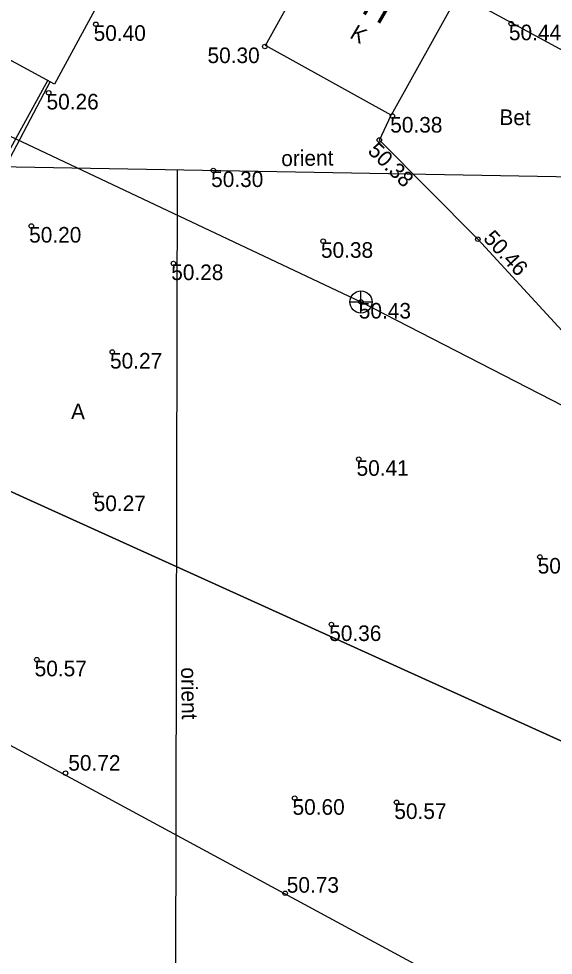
# Model space of a CAD drawing. Extents: x 629325 to 630628, y 6456695 to 6457706.
# Drawn here: x 629983.22 to 630007.21, y 6457254.81 to 6457296.82 of the extents above; entities that cross this region are included whole.
import ezdxf

# ---------------------------------------------------------------- set-up
doc = ezdxf.new("R2010")
doc.units = 0
for name, color, linetype in [('DTRASS', 7, 'Continuous'), ('HOONE', 7, 'Continuous'), ('HOONEDET', 7, 'Continuous'), ('KORGUS-EH2000', 7, 'Continuous'), ('MPKAABEL', 7, 'Continuous'), ('PIIR', 7, 'Continuous'), ('SKKAEV', 7, 'Continuous'), ('SKTRASS', 7, 'Continuous'), ('TEE', 7, 'Continuous'), ('VTRASS', 7, 'Continuous')]:
    doc.layers.add(name, color=color, linetype=linetype)

msp = doc.modelspace()

# ---------------------------------------------------------------- linework, layer by layer
at = {"layer": 'DTRASS'}
for p, q in [((630064.468, 6457288.706), (629924.51, 6457291.22)), ((629990.182, 6457203.124), (629990.342, 6457290.037))]:
    msp.add_line(p, q, dxfattribs=at)
at = {"layer": 'HOONE'}
for points in [[(629980.372, 6457320.164), (629998.911, 6457310.104), (630002.804, 6457317.279), (630011.072, 6457312.793), (630007.179, 6457305.618), (630014.449, 6457301.673), (630010.066, 6457294.083), (630002.96, 6457297.939), (629999.939, 6457292.49), (629994.29, 6457295.621), (629997.291, 6457301.016), (629990.65, 6457304.62), (629984.828, 6457293.895), (629970.428, 6457301.708)], [(629973.626, 6457269.206), (630021.534, 6457243.317), (630009.789, 6457221.66), (629962.029, 6457247.532)]]:
    msp.add_lwpolyline(points, close=True, dxfattribs=at)
at = {"layer": 'KORGUS-EH2000'}
for centre in [(629986.678, 6457296.576), (630005.319, 6457296.602), (629994.266, 6457295.578), (629984.563, 6457293.497), (629999.991, 6457292.461), (629999.405, 6457291.382), (629991.952, 6457290.019), (629983.783, 6457287.525), (629996.881, 6457286.843), (630003.823, 6457286.932), (629990.16, 6457285.844), (629998.58, 6457284.118), (629987.414, 6457281.874), (629998.479, 6457277.063), (629986.68, 6457275.479), (630006.61, 6457272.677), (629997.252, 6457269.652), (629984.03, 6457268.068), (629985.319, 6457262.979), (629995.605, 6457261.857), (630000.176, 6457261.667), (629995.176, 6457257.59)]:
    msp.add_circle(centre, 0.1, dxfattribs=at)
at = {"layer": 'MPKAABEL'}
msp.add_lwpolyline([(629984.622, 6457294.006), (629982.203, 6457289.425), (629979.775, 6457284.524), (629979.172, 6457281.708), (629977.667, 6457278.853), (629975.488, 6457275.165), (629961.787, 6457248.998), (629961.944, 6457248.276)], dxfattribs=at)
at = {"layer": 'PIIR'}
for points in [[(629934.06, 6457356.26), (629946.72, 6457352.66), (629951.43, 6457345.01), (629960.04, 6457350.15), (630079.79, 6457287.74), (630081.44, 6457272.41), (630079.27, 6457148.82), (630067.08, 6457162.13), (630063.63, 6457162.83), (630011.11, 6457172.09), (630017.18, 6457203.01), (630024.83, 6457245.28), (630012.17, 6457262.34), (629927.8, 6457300.56)], [(629927.8, 6457300.56), (630012.17, 6457262.34), (630024.83, 6457245.28), (630017.18, 6457203.01), (629905.19, 6457207.93)]]:
    msp.add_lwpolyline(points, close=True, dxfattribs=at)
at = {"layer": 'SKKAEV'}
for p, q in [((629998.58, 6457283.618), (629998.58, 6457284.618)), ((629998.08, 6457284.118), (629999.08, 6457284.118))]:
    msp.add_line(p, q, dxfattribs=at)
msp.add_circle((629998.58, 6457284.118), 0.5, dxfattribs=at)
at = {"layer": 'SKTRASS'}
for p, q in [((629964.928, 6457299.99), (629998.58, 6457284.118)), ((629998.58, 6457284.118), (630050.293, 6457257.57))]:
    msp.add_line(p, q, dxfattribs=at)
at = {"layer": 'TEE'}
msp.add_lwpolyline([(630018.237, 6457271.328), (630011.035, 6457279.104), (630003.823, 6457286.932), (629999.405, 6457291.382), (629999.939, 6457292.49)], dxfattribs=at)
at = {"layer": 'VTRASS'}
msp.add_lwpolyline([(629984.522, 6457294.06), (629981.898, 6457289.33), (629979.54, 6457284.587), (629972.707, 6457271.097), (629966.658, 6457263.404)], dxfattribs=at)

# ---------------------------------------------------------------- texts
at = {"layer": 'DTRASS'}
for rotation, p in [(0.7454, (629995.005, 6457290.208)), (270.9852, (629990.503, 6457267.722))]:
    msp.add_text('orient', height=0.7, rotation=rotation, dxfattribs=at).set_placement(p)
at = {"layer": 'HOONEDET'}
for s, height, rotation, p in [('H', 1.199, 329.8726, (629998.553, 6457297.121)), ('K', 0.7, 329.264, (629998.034, 6457295.992))]:
    msp.add_text(s, height=height, rotation=rotation, dxfattribs=at).set_placement(p)
at = {"layer": 'KORGUS-EH2000'}
for s, p in [('50.40', (629986.58, 6457295.831)), ('50.44', (630005.221, 6457295.857)), ('50.30', (629991.691, 6457294.833)), ('50.26', (629984.465, 6457292.752)), ('50.38', (629999.893, 6457291.716)), ('50.30', (629991.854, 6457289.274)), ('50.20', (629983.685, 6457286.78)), ('50.38', (629996.783, 6457286.098)), ('50.28', (629990.062, 6457285.099)), ('50.43', (629998.482, 6457283.373)), ('50.27', (629987.316, 6457281.129)), ('50.41', (629998.381, 6457276.318)), ('50.27', (629986.582, 6457274.734)), ('50.55', (630006.512, 6457271.932)), ('50.36', (629997.154, 6457268.907)), ('50.57', (629983.932, 6457267.323)), ('50.72', (629985.442, 6457263.091)), ('50.60', (629995.507, 6457261.112)), ('50.57', (630000.078, 6457260.922)), ('50.73', (629995.249, 6457257.616))]:
    msp.add_text(s, height=0.7, dxfattribs=at).set_placement(p)
for s, rotation, p in [('50.38', 315.5783, (629998.844, 6457290.846)), ('50.46', 312.8225, (630004.031, 6457286.936))]:
    msp.add_text(s, height=0.7, rotation=rotation, dxfattribs=at).set_placement(p)
at = {"layer": 'TEE'}
for s, p in [('Bet', (630004.792, 6457292.06)), ('A', (629985.564, 6457278.86))]:
    msp.add_text(s, height=0.699, rotation=359.2651, dxfattribs=at).set_placement(p)

doc.saveas('drawing.dxf')
